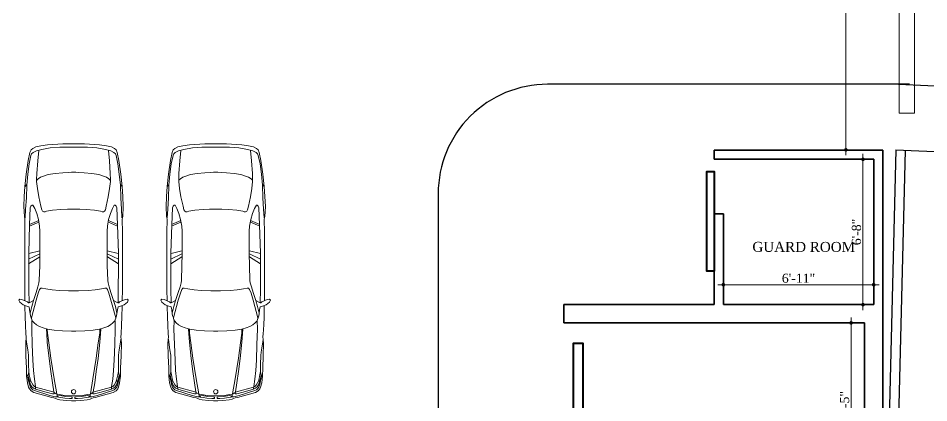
# Model space of a CAD drawing. Header units: inches. Extents: x -98933 to 1585249, y -3352739 to 192771.
# Drawn here: x 21296.1 to 21795.8, y 48734.8 to 48945.9 of the extents above; entities that cross this region are included whole.
import ezdxf
from ezdxf.enums import TextEntityAlignment as Align

# ---------------------------------------------------------------- set-up
doc = ezdxf.new("R2010")
doc.units = ezdxf.units.IN
doc.header["$MEASUREMENT"] = 0
doc.header["$PDMODE"] = 35
doc.layers.get('0').update_dxf_attribs({"lineweight": 0})
doc.layers.get('Defpoints').update_dxf_attribs({"lineweight": 0})
for name, color, linetype, lineweight in [('A column', 106, 'Continuous', 40), ('A WALL', 7, 'Continuous', 35), ('A window', 150, 'Continuous', 0), ('DIEN HOA', 111, 'Continuous', 0), ('Layer1', 134, 'Continuous', 0)]:
    doc.layers.add(name, color=color, linetype=linetype, lineweight=lineweight)
doc.layers.add('A site line', color=7, linetype='Continuous')
doc.styles.add('ARIAL', font='times.ttf')
doc.styles.add('REG', font='times.ttf')
doc.dimstyles.new('Dim-Pres', dxfattribs={"dimtxt": 5.5, "dimasz": 2, "dimexe": 1.5, "dimexo": 1.5, "dimgap": 1, "dimtad": 3, "dimdec": 0, "dimzin": 3, "dimdsep": 46, "dimlunit": 4, "dimtxsty": 'REG', "dimblk": 'point', "dimcen": 2, "dimclrd": 256, "dimclre": 256, "dimclrt": 7, "dimadec": 0, "dimazin": 0, "dimtfac": 0.75, "dimtdec": 0, "dimtmove": 1, "dimatfit": 3, "dimldrblk": 'point', "dimfxl": 0, "dimtolj": 1, "dimtzin": 0, "dimlwd": -1, "dimlwe": -1, "dimarcsym": 1})

# ---------------------------------------------------------------- blocks, each defined once
blk = doc.blocks.new('Archi.Space.Cars1561')
at = {"layer": 'DIEN HOA'}
for p, q in [((145.182, 79.36), (145.199, 79.374)), ((145.191, 79.321), (145.182, 79.36)), ((145.199, 79.374), (145.236, 79.359)), ((145.236, 79.359), (145.278, 79.302)), ((142.671, 79.184), (142.625, 79.164)), ((142.805, 79.212), (142.671, 79.184)), ((142.864, 79.197), (142.719, 79.166)), ((143.04, 79.247), (142.805, 79.212)), ((143.042, 79.221), (142.864, 79.197)), ((143.253, 79.27), (143.04, 79.247)), ((143.229, 79.24), (143.042, 79.221)), ((143.253, 79.268), (143.22, 79.242)), ((143.448, 79.246), (143.229, 79.24)), ((143.425, 79.281), (143.253, 79.27)), ((143.596, 79.288), (143.425, 79.281)), ((143.642, 79.258), (143.448, 79.246)), ((143.615, 79.178), (143.589, 79.166)), ((143.763, 79.279), (143.596, 79.288)), ((143.907, 79.19), (143.615, 79.178)), ((143.79, 79.266), (143.642, 79.258)), ((143.809, 79.27), (143.763, 79.279)), ((144.042, 79.273), (143.809, 79.27)), ((143.904, 79.192), (143.832, 79.034)), ((143.932, 79.192), (143.861, 79.034)), ((144.395, 79.205), (143.907, 79.19)), ((144.395, 79.274), (144.042, 79.273)), ((144.399, 79.202), (144.357, 79.014)), ((144.732, 79.274), (144.395, 79.274)), ((144.638, 79.205), (144.395, 79.205)), ((144.495, 79.206), (144.408, 79.014)), ((144.578, 79.206), (144.456, 79.016)), ((145.026, 79.203), (144.638, 79.205)), ((145.024, 79.274), (144.732, 79.274)), ((145.206, 79.271), (145.024, 79.274)), ((145.24, 79.199), (145.026, 79.203)), ((145.231, 79.226), (145.191, 79.321)), ((145.209, 79.123), (145.246, 79.197)), ((145.244, 79.211), (145.231, 79.226)), ((145.246, 79.197), (145.244, 79.211)), ((145.278, 79.302), (145.3, 79.256)), ((145.491, 79.265), (145.295, 79.27)), ((145.3, 79.256), (145.313, 79.201)), ((145.422, 79.181), (145.309, 79.153)), ((145.367, 79.19), (145.312, 79.199)), ((145.432, 79.181), (145.367, 79.19)), ((145.468, 79.174), (145.432, 79.181)), ((145.501, 79.162), (145.468, 79.174)), ((145.625, 79.259), (145.491, 79.265)), ((145.783, 79.252), (145.625, 79.259)), ((145.826, 79.246), (145.783, 79.252)), ((145.939, 79.257), (145.826, 79.246)), ((145.92, 79.242), (145.867, 79.248)), ((146.054, 79.22), (145.92, 79.242)), ((146.154, 79.252), (145.939, 79.257)), ((146.146, 79.208), (146.054, 79.22)), ((146.311, 79.206), (146.146, 79.208)), ((146.367, 79.242), (146.154, 79.252)), ((146.421, 79.204), (146.311, 79.206)), ((146.503, 79.241), (146.367, 79.242)), ((146.482, 79.195), (146.421, 79.204)), ((146.456, 79.21), (146.427, 79.205)), ((146.486, 79.217), (146.456, 79.21)), ((146.572, 79.175), (146.482, 79.195)), ((146.483, 79.241), (146.488, 79.225)), ((146.488, 79.225), (146.486, 79.217)), ((146.488, 79.228), (146.583, 79.207)), ((146.488, 79.218), (146.545, 79.205)), ((146.617, 79.226), (146.503, 79.241)), ((146.514, 79.213), (146.517, 79.221)), ((146.652, 79.172), (146.545, 79.205)), ((146.547, 79.206), (146.55, 79.214)), ((146.618, 79.154), (146.572, 79.175)), ((146.573, 79.197), (146.576, 79.205)), ((146.641, 79.194), (146.583, 79.207)), ((146.588, 79.169), (146.591, 79.189)), ((146.692, 79.207), (146.617, 79.226)), ((146.692, 79.177), (146.641, 79.194)), ((146.689, 79.15), (146.652, 79.172)), ((146.721, 79.194), (146.692, 79.207)), ((146.716, 79.158), (146.692, 79.177)), ((146.758, 79.165), (146.721, 79.194)), ((142.571, 79.084), (142.553, 78.999)), ((142.599, 79.136), (142.571, 79.084)), ((142.625, 79.164), (142.599, 79.136)), ((142.64, 79.073), (142.614, 78.981)), ((142.812, 79.051), (142.632, 79.033)), ((142.666, 79.129), (142.64, 79.073)), ((142.692, 79.155), (142.666, 79.129)), ((142.719, 79.166), (142.692, 79.155)), ((143.029, 79.066), (142.812, 79.051)), ((143.129, 79.07), (143.029, 79.066)), ((143.119, 79.042), (143.092, 79.001)), ((143.14, 79.066), (143.119, 79.042)), ((143.166, 79.07), (143.129, 79.07)), ((143.285, 79.055), (143.166, 79.07)), ((143.429, 79.031), (143.285, 79.055)), ((143.588, 78.996), (143.429, 79.031)), ((143.572, 79.147), (143.571, 79.133)), ((143.571, 79.133), (143.628, 79.102)), ((143.589, 79.166), (143.572, 79.147)), ((143.628, 79.102), (143.717, 79.067)), ((143.717, 79.067), (143.819, 79.037)), ((143.819, 79.037), (143.929, 79.018)), ((143.929, 79.018), (144.02, 79.012)), ((144.861, 79.024), (144.606, 79.014)), ((144.905, 79.03), (144.861, 79.024)), ((144.971, 79.048), (144.905, 79.03)), ((145.069, 79.078), (144.971, 79.048)), ((145.015, 79.018), (144.996, 78.999)), ((145.08, 79.042), (145.015, 79.018)), ((145.209, 79.123), (145.069, 79.078)), ((145.201, 79.078), (145.08, 79.042)), ((145.504, 79.159), (145.201, 79.078)), ((145.309, 79.153), (145.209, 79.123)), ((145.512, 79.159), (145.501, 79.162)), ((145.512, 79.159), (145.535, 79.152)), ((145.535, 79.152), (145.559, 79.139)), ((145.697, 79.152), (145.552, 79.15)), ((145.559, 79.139), (145.589, 79.112)), ((145.589, 79.112), (145.623, 79.071)), ((145.623, 79.071), (145.65, 79.022)), ((145.65, 79.022), (145.676, 78.958)), ((145.958, 79.144), (145.697, 79.152)), ((146.228, 79.133), (145.958, 79.144)), ((146.406, 79.123), (146.228, 79.133)), ((146.555, 79.107), (146.406, 79.123)), ((146.682, 79.089), (146.555, 79.107)), ((146.659, 79.131), (146.618, 79.154)), ((146.683, 79.107), (146.659, 79.131)), ((146.724, 79.086), (146.682, 79.089)), ((146.691, 79.087), (146.683, 79.107)), ((146.71, 79.121), (146.689, 79.15)), ((146.773, 78.791), (146.691, 79.087)), ((146.724, 79.087), (146.71, 79.121)), ((146.738, 79.134), (146.716, 79.158)), ((146.777, 78.907), (146.724, 79.086)), ((146.751, 79.108), (146.738, 79.134)), ((146.836, 78.841), (146.751, 79.108)), ((146.784, 79.118), (146.758, 79.165)), ((146.872, 78.809), (146.784, 79.118)), ((142.538, 78.883), (142.519, 78.622)), ((142.553, 78.999), (142.538, 78.883)), ((142.614, 78.981), (142.59, 78.835)), ((143.048, 78.87), (143.029, 78.751)), ((143.072, 78.949), (143.048, 78.87)), ((143.092, 79.001), (143.072, 78.949)), ((143.653, 78.981), (143.588, 78.996)), ((143.674, 78.968), (143.653, 78.981)), ((143.657, 78.796), (143.677, 78.899)), ((143.685, 78.947), (143.674, 78.968)), ((143.677, 78.899), (143.685, 78.925)), ((143.685, 78.925), (143.685, 78.947)), ((144.02, 79.012), (144.406, 79.012)), ((144.606, 79.014), (144.406, 79.012)), ((144.996, 78.999), (144.992, 78.975)), ((144.992, 78.975), (145.007, 78.913)), ((145.007, 78.913), (145.022, 78.804)), ((145.676, 78.958), (145.699, 78.882)), ((145.774, 78.897), (145.699, 78.901)), ((145.766, 78.884), (145.699, 78.886)), ((145.699, 78.882), (145.717, 78.771)), ((145.931, 78.86), (145.766, 78.884)), ((145.92, 78.886), (145.774, 78.897)), ((146.201, 78.856), (145.92, 78.886)), ((146.193, 78.826), (145.931, 78.86)), ((146.807, 78.797), (146.777, 78.907)), ((142.59, 78.835), (142.577, 78.674)), ((143.029, 78.751), (143.017, 78.62)), ((143.644, 78.653), (143.657, 78.796)), ((145.022, 78.804), (145.034, 78.684)), ((145.717, 78.771), (145.728, 78.628)), ((146.549, 78.769), (146.193, 78.826)), ((146.423, 78.826), (146.201, 78.856)), ((146.617, 78.799), (146.423, 78.826)), ((146.807, 78.724), (146.549, 78.769)), ((146.771, 78.775), (146.617, 78.799)), ((146.784, 78.769), (146.773, 78.791)), ((146.807, 78.733), (146.784, 78.769)), ((146.785, 78.768), (146.808, 78.769)), ((146.808, 78.769), (146.807, 78.797)), ((146.815, 78.723), (146.807, 78.733)), ((146.821, 78.681), (146.815, 78.723)), ((146.819, 78.719), (146.858, 78.719)), ((146.857, 78.749), (146.836, 78.841)), ((146.842, 78.696), (146.849, 78.705)), ((146.849, 78.705), (146.861, 78.704)), ((146.86, 78.706), (146.857, 78.749)), ((146.861, 78.704), (146.866, 78.697)), ((146.878, 78.772), (146.872, 78.809)), ((146.888, 78.742), (146.878, 78.772)), ((146.901, 78.719), (146.888, 78.742)), ((146.911, 78.669), (146.901, 78.719)), ((142.519, 78.622), (142.519, 78.474)), ((142.577, 78.674), (142.575, 78.535)), ((143.017, 78.62), (143.01, 78.529)), ((143.64, 78.542), (143.644, 78.653)), ((145.034, 78.684), (145.041, 78.52)), ((145.728, 78.628), (145.732, 78.474)), ((146.835, 78.584), (146.821, 78.681)), ((146.841, 78.474), (146.835, 78.584)), ((146.838, 78.668), (146.842, 78.696)), ((146.85, 78.576), (146.838, 78.668)), ((146.856, 78.479), (146.85, 78.576)), ((146.866, 78.697), (146.872, 78.653)), ((146.872, 78.653), (146.881, 78.587)), ((146.881, 78.587), (146.885, 78.505)), ((146.922, 78.558), (146.911, 78.669)), ((146.928, 78.474), (146.922, 78.558)), ((142.519, 78.474), (142.519, 78.398)), ((142.519, 78.25), (142.519, 78.398)), ((142.575, 78.535), (142.575, 78.474)), ((142.575, 78.474), (142.575, 78.398)), ((142.575, 78.337), (142.575, 78.398)), ((143.01, 78.529), (143.007, 78.474)), ((143.007, 78.474), (143.007, 78.398)), ((143.01, 78.343), (143.007, 78.398)), ((143.64, 78.474), (143.64, 78.542)), ((143.64, 78.474), (143.64, 78.398)), ((143.64, 78.398), (143.64, 78.33)), ((145.041, 78.52), (145.041, 78.474)), ((145.041, 78.474), (145.041, 78.398)), ((145.041, 78.352), (145.041, 78.398)), ((145.728, 78.244), (145.732, 78.398)), ((145.732, 78.474), (145.732, 78.398)), ((146.841, 78.398), (146.835, 78.288)), ((146.841, 78.474), (146.841, 78.398)), ((146.856, 78.393), (146.85, 78.296)), ((146.862, 78.465), (146.856, 78.479)), ((146.862, 78.407), (146.856, 78.393)), ((146.866, 78.459), (146.862, 78.465)), ((146.866, 78.413), (146.862, 78.407)), ((146.882, 78.459), (146.866, 78.459)), ((146.882, 78.413), (146.866, 78.413)), ((146.885, 78.465), (146.882, 78.459)), ((146.885, 78.407), (146.882, 78.413)), ((146.885, 78.505), (146.885, 78.465)), ((146.885, 78.367), (146.885, 78.407)), ((146.928, 78.398), (146.922, 78.314)), ((146.928, 78.474), (146.928, 78.398)), ((142.538, 77.989), (142.519, 78.25)), ((142.577, 78.198), (142.575, 78.337)), ((143.017, 78.252), (143.01, 78.343)), ((143.029, 78.121), (143.017, 78.252)), ((143.64, 78.33), (143.644, 78.219)), ((145.034, 78.188), (145.041, 78.352)), ((145.717, 78.101), (145.728, 78.244)), ((146.835, 78.288), (146.821, 78.191)), ((146.85, 78.296), (146.838, 78.204)), ((146.872, 78.219), (146.881, 78.286)), ((146.881, 78.286), (146.885, 78.367)), ((146.922, 78.314), (146.911, 78.203)), ((142.59, 78.037), (142.577, 78.198)), ((143.048, 78.002), (143.029, 78.121)), ((143.644, 78.219), (143.657, 78.076)), ((145.022, 78.068), (145.034, 78.188)), ((145.699, 77.99), (145.717, 78.101)), ((146.549, 78.103), (146.193, 78.046)), ((146.807, 78.148), (146.549, 78.103)), ((146.771, 78.097), (146.617, 78.074)), ((146.773, 78.081), (146.691, 77.785)), ((146.784, 78.103), (146.773, 78.081)), ((146.807, 78.139), (146.784, 78.103)), ((146.785, 78.104), (146.808, 78.103)), ((146.815, 78.149), (146.807, 78.139)), ((146.808, 78.103), (146.807, 78.075)), ((146.821, 78.191), (146.815, 78.149)), ((146.819, 78.153), (146.858, 78.153)), ((146.857, 78.123), (146.836, 78.032)), ((146.838, 78.204), (146.842, 78.176)), ((146.842, 78.176), (146.849, 78.167)), ((146.849, 78.167), (146.861, 78.168)), ((146.86, 78.166), (146.857, 78.123)), ((146.861, 78.168), (146.866, 78.175)), ((146.866, 78.175), (146.872, 78.219)), ((146.878, 78.1), (146.872, 78.063)), ((146.888, 78.13), (146.878, 78.1)), ((146.901, 78.153), (146.888, 78.13)), ((146.911, 78.203), (146.901, 78.153)), ((142.553, 77.873), (142.538, 77.989)), ((142.614, 77.891), (142.59, 78.037)), ((143.072, 77.923), (143.048, 78.002)), ((143.092, 77.871), (143.072, 77.923)), ((143.657, 78.076), (143.677, 77.973)), ((143.685, 77.925), (143.674, 77.904)), ((143.677, 77.973), (143.685, 77.947)), ((143.685, 77.947), (143.685, 77.925)), ((144.992, 77.897), (145.007, 77.959)), ((145.007, 77.959), (145.022, 78.068)), ((145.676, 77.914), (145.699, 77.99)), ((145.766, 77.988), (145.699, 77.986)), ((145.774, 77.975), (145.699, 77.971)), ((145.931, 78.012), (145.766, 77.988)), ((145.92, 77.986), (145.774, 77.975)), ((146.201, 78.016), (145.92, 77.986)), ((146.193, 78.046), (145.931, 78.012)), ((146.423, 78.046), (146.201, 78.016)), ((146.617, 78.074), (146.423, 78.046)), ((146.777, 77.965), (146.724, 77.786)), ((146.836, 78.032), (146.751, 77.764)), ((146.807, 78.075), (146.777, 77.965)), ((146.872, 78.063), (146.784, 77.754)), ((142.571, 77.788), (142.553, 77.873)), ((142.599, 77.736), (142.571, 77.788)), ((142.64, 77.799), (142.614, 77.891)), ((142.812, 77.821), (142.632, 77.839)), ((142.666, 77.743), (142.64, 77.799)), ((143.029, 77.806), (142.812, 77.821)), ((143.129, 77.802), (143.029, 77.806)), ((143.119, 77.83), (143.092, 77.871)), ((143.14, 77.806), (143.119, 77.83)), ((143.166, 77.802), (143.129, 77.802)), ((143.285, 77.817), (143.166, 77.802)), ((143.429, 77.841), (143.285, 77.817)), ((143.588, 77.876), (143.429, 77.841)), ((143.571, 77.739), (143.628, 77.77)), ((143.653, 77.891), (143.588, 77.876)), ((143.628, 77.77), (143.717, 77.805)), ((143.674, 77.904), (143.653, 77.891)), ((143.717, 77.805), (143.819, 77.835)), ((143.819, 77.835), (143.929, 77.854)), ((143.904, 77.68), (143.832, 77.838)), ((143.932, 77.68), (143.861, 77.838)), ((143.929, 77.854), (144.02, 77.86)), ((144.02, 77.86), (144.406, 77.86)), ((144.399, 77.67), (144.357, 77.858)), ((144.606, 77.858), (144.406, 77.86)), ((144.495, 77.666), (144.408, 77.858)), ((144.578, 77.666), (144.456, 77.856)), ((144.861, 77.848), (144.606, 77.858)), ((144.905, 77.842), (144.861, 77.848)), ((144.971, 77.824), (144.905, 77.842)), ((145.069, 77.794), (144.971, 77.824)), ((144.996, 77.873), (144.992, 77.897)), ((145.015, 77.854), (144.996, 77.873)), ((145.08, 77.83), (145.015, 77.854)), ((145.209, 77.749), (145.069, 77.794)), ((145.201, 77.794), (145.08, 77.83)), ((145.504, 77.713), (145.201, 77.794)), ((145.589, 77.76), (145.623, 77.801)), ((145.623, 77.801), (145.65, 77.85)), ((145.65, 77.85), (145.676, 77.914)), ((146.682, 77.783), (146.555, 77.765)), ((146.724, 77.786), (146.682, 77.783)), ((146.691, 77.785), (146.683, 77.765)), ((146.724, 77.785), (146.71, 77.751)), ((142.625, 77.708), (142.599, 77.736)), ((142.671, 77.688), (142.625, 77.708)), ((142.692, 77.717), (142.666, 77.743)), ((142.805, 77.66), (142.671, 77.688)), ((142.719, 77.706), (142.692, 77.717)), ((142.864, 77.675), (142.719, 77.706)), ((143.04, 77.625), (142.805, 77.66)), ((143.042, 77.651), (142.864, 77.675)), ((143.253, 77.602), (143.04, 77.625)), ((143.229, 77.632), (143.042, 77.651)), ((143.253, 77.604), (143.22, 77.63)), ((143.448, 77.627), (143.229, 77.632)), ((143.642, 77.614), (143.448, 77.627)), ((143.572, 77.725), (143.571, 77.739)), ((143.589, 77.706), (143.572, 77.725)), ((143.615, 77.694), (143.589, 77.706)), ((143.907, 77.682), (143.615, 77.694)), ((143.79, 77.606), (143.642, 77.614)), ((144.395, 77.667), (143.907, 77.682)), ((144.638, 77.667), (144.395, 77.667)), ((145.026, 77.669), (144.638, 77.667)), ((145.24, 77.673), (145.026, 77.669)), ((145.231, 77.646), (145.191, 77.551)), ((145.209, 77.749), (145.246, 77.675)), ((145.309, 77.719), (145.209, 77.749)), ((145.244, 77.661), (145.231, 77.646)), ((145.246, 77.675), (145.244, 77.661)), ((145.278, 77.57), (145.3, 77.616)), ((145.3, 77.616), (145.313, 77.671)), ((145.422, 77.691), (145.309, 77.719)), ((145.367, 77.682), (145.312, 77.673)), ((145.432, 77.691), (145.367, 77.682)), ((145.468, 77.698), (145.432, 77.691)), ((145.501, 77.71), (145.468, 77.698)), ((145.625, 77.613), (145.491, 77.607)), ((145.512, 77.713), (145.501, 77.71)), ((145.512, 77.713), (145.535, 77.72)), ((145.535, 77.72), (145.559, 77.733)), ((145.697, 77.72), (145.552, 77.722)), ((145.559, 77.733), (145.589, 77.76)), ((145.783, 77.62), (145.625, 77.613)), ((145.958, 77.728), (145.697, 77.72)), ((145.826, 77.626), (145.783, 77.62)), ((145.939, 77.615), (145.826, 77.626)), ((145.92, 77.63), (145.867, 77.624)), ((146.054, 77.652), (145.92, 77.63)), ((146.154, 77.62), (145.939, 77.615)), ((146.228, 77.739), (145.958, 77.728)), ((146.146, 77.664), (146.054, 77.652)), ((146.311, 77.666), (146.146, 77.664)), ((146.367, 77.63), (146.154, 77.62)), ((146.406, 77.749), (146.228, 77.739)), ((146.421, 77.668), (146.311, 77.666)), ((146.503, 77.631), (146.367, 77.63)), ((146.555, 77.765), (146.406, 77.749)), ((146.482, 77.677), (146.421, 77.668)), ((146.456, 77.662), (146.427, 77.667)), ((146.486, 77.655), (146.456, 77.662)), ((146.572, 77.697), (146.482, 77.677)), ((146.483, 77.631), (146.488, 77.647)), ((146.488, 77.647), (146.486, 77.655)), ((146.488, 77.654), (146.545, 77.667)), ((146.488, 77.644), (146.583, 77.665)), ((146.617, 77.646), (146.503, 77.631)), ((146.514, 77.659), (146.517, 77.651)), ((146.652, 77.7), (146.545, 77.667)), ((146.547, 77.666), (146.55, 77.658)), ((146.618, 77.718), (146.572, 77.697)), ((146.573, 77.675), (146.576, 77.667)), ((146.641, 77.678), (146.583, 77.665)), ((146.588, 77.703), (146.591, 77.683)), ((146.692, 77.665), (146.617, 77.646)), ((146.659, 77.741), (146.618, 77.718)), ((146.692, 77.695), (146.641, 77.678)), ((146.689, 77.722), (146.652, 77.7)), ((146.683, 77.765), (146.659, 77.741)), ((146.71, 77.751), (146.689, 77.722)), ((146.716, 77.714), (146.692, 77.695)), ((146.721, 77.678), (146.692, 77.665)), ((146.738, 77.738), (146.716, 77.714)), ((146.758, 77.707), (146.721, 77.678)), ((146.751, 77.764), (146.738, 77.738)), ((146.784, 77.754), (146.758, 77.707)), ((143.425, 77.591), (143.253, 77.602)), ((143.596, 77.584), (143.425, 77.591)), ((143.763, 77.593), (143.596, 77.584)), ((143.809, 77.602), (143.763, 77.593)), ((144.042, 77.599), (143.809, 77.602)), ((144.395, 77.598), (144.042, 77.599)), ((144.732, 77.598), (144.395, 77.598)), ((145.024, 77.598), (144.732, 77.598)), ((145.206, 77.601), (145.024, 77.598)), ((145.191, 77.551), (145.182, 77.512)), ((145.182, 77.512), (145.199, 77.498)), ((145.199, 77.498), (145.236, 77.513)), ((145.236, 77.513), (145.278, 77.57)), ((145.491, 77.607), (145.295, 77.602))]:
    blk.add_line(p, q, dxfattribs=at)
blk.add_circle((146.771, 78.436), 0.0375, dxfattribs=at)
blk = doc.blocks.new('dot')
at = {"color": 4}
for p, q in [((-1.5, 0), (1.5, 0)), ((0, 1.5), (0, -1.5))]:
    blk.add_line(p, q, dxfattribs=at)
at = {"color": 6, "const_width": 0.5}
blk.add_lwpolyline([(-0.25, 0, 1), (0.25, 0, 1)], format="xyb", close=True, dxfattribs=at)
blk = doc.blocks.new('point')
blk.add_blockref('dot', (0, 0))
blk = doc.blocks.new('*D472')
at = {"layer": 'Defpoints', "color": 0, "ltscale": 30, "transparency": 16777216}
for p in [(21753.18, 48778.67), (21753.21, 48778.67, -11.61), (24696.04, 48689.4, -11.61)]:
    blk.add_point(p, dxfattribs=at)
at = {"layer": 'Layer1', "ltscale": 30, "transparency": 16777216}
for p, q in [((21752.4, 48778.67), (21751.68, 48778.67)), ((21753.18, 48691.4), (21753.18, 48776.67)), ((21757.18, 48689.4), (21751.68, 48689.4))]:
    blk.add_line(p, q, dxfattribs=at)
at = {"layer": 'Layer1', "ltscale": 30, "transparency": 16777216, "xscale": 2, "yscale": 2, "zscale": 2}
for p, rotation in [((21753.18, 48778.67), 90), ((21753.18, 48689.4), 270)]:
    blk.add_blockref('point', p, dxfattribs=dict(at, rotation=rotation))
at = {"layer": 'Layer1', "color": 7, "ltscale": 30, "transparency": 16777216, "insert": (21749.63, 48734.04), "char_height": 5, "attachment_point": 5, "rotation": 90, "style": 'REG'}
blk.add_mtext('\\A1;7\'-5"', dxfattribs=at)
blk = doc.blocks.new('*D473')
at = {"layer": 'Defpoints', "color": 0, "ltscale": 30, "transparency": 16777216}
for p in [(21759.68, 48868.42), (21765.58, 48868.42, -11.61), (21765.58, 48788.67, -11.61)]:
    blk.add_point(p, dxfattribs=at)
at = {"layer": 'Layer1', "ltscale": 30, "transparency": 16777216}
for p, q in [((21761.14, 48868.42), (21758.18, 48868.42)), ((21759.68, 48790.67), (21759.68, 48866.42)), ((21761.14, 48788.67), (21758.18, 48788.67))]:
    blk.add_line(p, q, dxfattribs=at)
at = {"layer": 'Layer1', "ltscale": 30, "transparency": 16777216, "xscale": 2, "yscale": 2, "zscale": 2}
for p, rotation in [((21759.68, 48868.42), 90), ((21759.68, 48788.67), 270)]:
    blk.add_blockref('point', p, dxfattribs=dict(at, rotation=rotation))
at = {"layer": 'Layer1', "color": 7, "ltscale": 30, "transparency": 16777216, "insert": (21756.14, 48828.55), "char_height": 5, "attachment_point": 5, "rotation": 90, "style": 'REG'}
blk.add_mtext('\\A1;6\'-8"', dxfattribs=at)
blk = doc.blocks.new('*D474')
at = {"layer": 'Defpoints', "color": 0, "ltscale": 30, "transparency": 16777216}
for p in [(21765.58, 48799.58), (21683.08, 48788.67, -11.61), (21765.58, 48788.67, -11.61)]:
    blk.add_point(p, dxfattribs=at)
at = {"layer": 'Layer1', "ltscale": 30, "transparency": 16777216}
for p, q in [((21683.08, 48797.06), (21683.08, 48801.08)), ((21765.58, 48797.06), (21765.58, 48801.08)), ((21685.08, 48799.58), (21763.58, 48799.58))]:
    blk.add_line(p, q, dxfattribs=at)
at = {"layer": 'Layer1', "ltscale": 30, "transparency": 16777216, "xscale": 2, "yscale": 2, "zscale": 2, "rotation": 180}
blk.add_blockref('point', (21683.08, 48799.58), dxfattribs=at)
at = {"layer": 'Layer1', "ltscale": 30, "transparency": 16777216, "xscale": 2, "yscale": 2, "zscale": 2}
blk.add_blockref('point', (21765.58, 48799.58), dxfattribs=at)
at = {"layer": 'Layer1', "color": 7, "ltscale": 30, "transparency": 16777216, "insert": (21724.33, 48803.12), "char_height": 5, "attachment_point": 5, "style": 'REG'}
blk.add_mtext('\\A1;6\'-11"', dxfattribs=at)
blk = doc.blocks.new('*D475')
at = {"layer": 'Defpoints', "color": 0, "ltscale": 30, "transparency": 16777216}
for p in [(21750.34, 49143.03), (21777.67, 49143.03, -11.6), (21777.77, 48873.63, -11.6)]:
    blk.add_point(p, dxfattribs=at)
at = {"layer": 'Layer1', "ltscale": 30, "transparency": 16777216}
for p, q in [((21753.95, 49143.03), (21748.84, 49143.03)), ((21750.34, 48875.63), (21750.34, 49141.03)), ((21753.95, 48873.63), (21748.84, 48873.63))]:
    blk.add_line(p, q, dxfattribs=at)
at = {"layer": 'Layer1', "ltscale": 30, "transparency": 16777216, "xscale": 2, "yscale": 2, "zscale": 2}
for p, rotation in [((21750.34, 49143.03), 90), ((21750.34, 48873.63), 270)]:
    blk.add_blockref('point', p, dxfattribs=dict(at, rotation=rotation))
at = {"layer": 'Layer1', "color": 7, "ltscale": 30, "transparency": 16777216, "insert": (21746.8, 49008.33), "char_height": 5, "attachment_point": 5, "rotation": 90, "style": 'REG'}
blk.add_mtext('\\A1;22\'-5"', dxfattribs=at)

msp = doc.modelspace()

# ---------------------------------------------------------------- linework, layer by layer
at = {"layer": 'A column', "color": 7, "ltscale": 30, "elevation": -11.61}
for points in [[(21678.08, 48806.97), (21673.97, 48806.97), (21673.97, 48861.68), (21678.08, 48861.68)], [(21600.58, 48710.04), (21606.08, 48710.04), (21606.08, 48767.4), (21600.58, 48767.4)]]:
    msp.add_lwpolyline(points, close=True, dxfattribs=at)
at = {"layer": 'A site line', "color": 7, "ltscale": 30}
for p, q in [((21779.25, 48909.6, -11.6), (22817.46, 48867.04, -11.6)), ((21777.77, 48873.63, -11.6), (23029.6, 48822.32, -9.7)), ((21526.58, 48778.67, -11.61), (21526.58, 48704.4, -11.61))]:
    msp.add_line(p, q, dxfattribs=at)
at = {"layer": 'A site line', "color": 7, "ltscale": 30, "elevation": -11.61}
msp.add_lwpolyline([(21785.25, 48909.6), (21586.58, 48909.6, 0.414214), (21526.58, 48849.6), (21526.58, 48540.67)], format="xyb", dxfattribs=at)
for points in [[(21782.77, 48873.42), (21770.56, 48379.96), (19271.7, 48389.62)], [(21777.77, 48873.55), (21765.68, 48384.98), (19271.72, 48394.62)]]:
    msp.add_lwpolyline(points, dxfattribs=at)
at = {"layer": 'A WALL', "color": 7, "ltscale": 30}
for p, q in [((21770.58, 48873.42, -11.61), (21678.08, 48873.42, -11.61)), ((21770.58, 48788.67, -11.61), (21770.58, 48873.42, -11.61)), ((21678.08, 48868.42, -11.61), (21765.58, 48868.42, -11.61)), ((21765.58, 48868.42, -11.61), (21765.58, 48788.67, -11.61)), ((21678.08, 48838.42, -11.61), (21683.08, 48838.42, -11.61)), ((21678.08, 48838.42, -11.61), (21678.08, 48788.67, -11.61)), ((21683.08, 48838.42, -11.61), (21683.08, 48788.67, -11.61)), ((21678.08, 48788.67, -11.61), (21595.58, 48788.67, -11.61)), ((21595.58, 48778.67, -11.61), (21595.58, 48788.67, -11.61)), ((21765.58, 48788.67, -11.61), (21683.08, 48788.67, -11.61)), ((21770.58, 48386.67, -11.61), (21770.58, 48788.67, -11.61)), ((21595.58, 48778.67, -11.61), (21760.58, 48778.67, -11.61)), ((21760.58, 48778.67, -11.61), (21760.58, 48540.67, -11.61))]:
    msp.add_line(p, q, dxfattribs=at)
at = {"layer": 'A WALL', "color": 7, "ltscale": 30, "elevation": -11.61}
msp.add_lwpolyline([(21678.08, 48873.42), (21678.08, 48868.42)], dxfattribs=at)
at = {"layer": 'A window', "color": 7, "ltscale": 30, "elevation": -11.6}
msp.add_lwpolyline([(21779.55, 48893.73), (21788.05, 48893.73), (21788.05, 49055.01), (21779.55, 49055.01)], close=True, dxfattribs=at)

# ---------------------------------------------------------------- block references
at = {"color": 7, "xscale": 32, "yscale": 32, "zscale": 32, "rotation": 270}
for p in [(18816.54, 53437.55, -11.6), (18894.54, 53437.55, -11.6)]:
    msp.add_blockref('Archi.Space.Cars1561', p, dxfattribs=at)

# ---------------------------------------------------------------- texts
at = {"layer": 'A WALL', "color": 7, "ltscale": 30, "extrusion": (0.002789, -1.6057e-16, 0.999996), "style": 'ARIAL'}
msp.add_text('GUARD ROOM', height=5.48, rotation=359.9595, dxfattribs=at).set_placement((21727.24, 48820.37, 11.71), align=Align.MIDDLE_CENTER)

# ---------------------------------------------------------------- dimensions: what is measured, and where the dimension line sits
at = {"layer": 'Layer1', "ltscale": 30}
for base, p1, p2, picture, middle in [((21750.34, 49143.03), (21777.77, 48873.63, -11.6), (21777.67, 49143.03, -11.6), '*D475', (21746.8, 49008.33)), ((21759.68, 48868.42), (21765.58, 48788.67, -11.61), (21765.58, 48868.42, -11.61), '*D473', (21756.14, 48828.55)), ((21753.18, 48778.67), (24696.04, 48689.4, -11.61), (21753.21, 48778.67, -11.61), '*D472', (21749.63, 48734.04))]:
    dim = msp.add_linear_dim(base=base, p1=p1, p2=p2, angle=90, dimstyle='Dim-Pres', override={"dimtxt": 5, "dimfxl": 4, "dimfxlon": 1}, dxfattribs=at)
    dim.commit()
    dim.dimension.update_dxf_attribs({"geometry": picture, "text_midpoint": middle})
dim = msp.add_linear_dim(base=(21765.58208371, 48799.57821818), p1=(21683.08208371, 48788.67344485, -11.61091692), p2=(21765.58208371, 48788.67344485, -11.61091692), dimstyle='Dim-Pres', override={"dimtxt": 5, "dimfxl": 4, "dimfxlon": 1}, dxfattribs=at)
dim.commit()
dim.dimension.update_dxf_attribs({"geometry": '*D474', "text_midpoint": (21724.33208371, 48803.12147701)})

doc.saveas('drawing.dxf')
